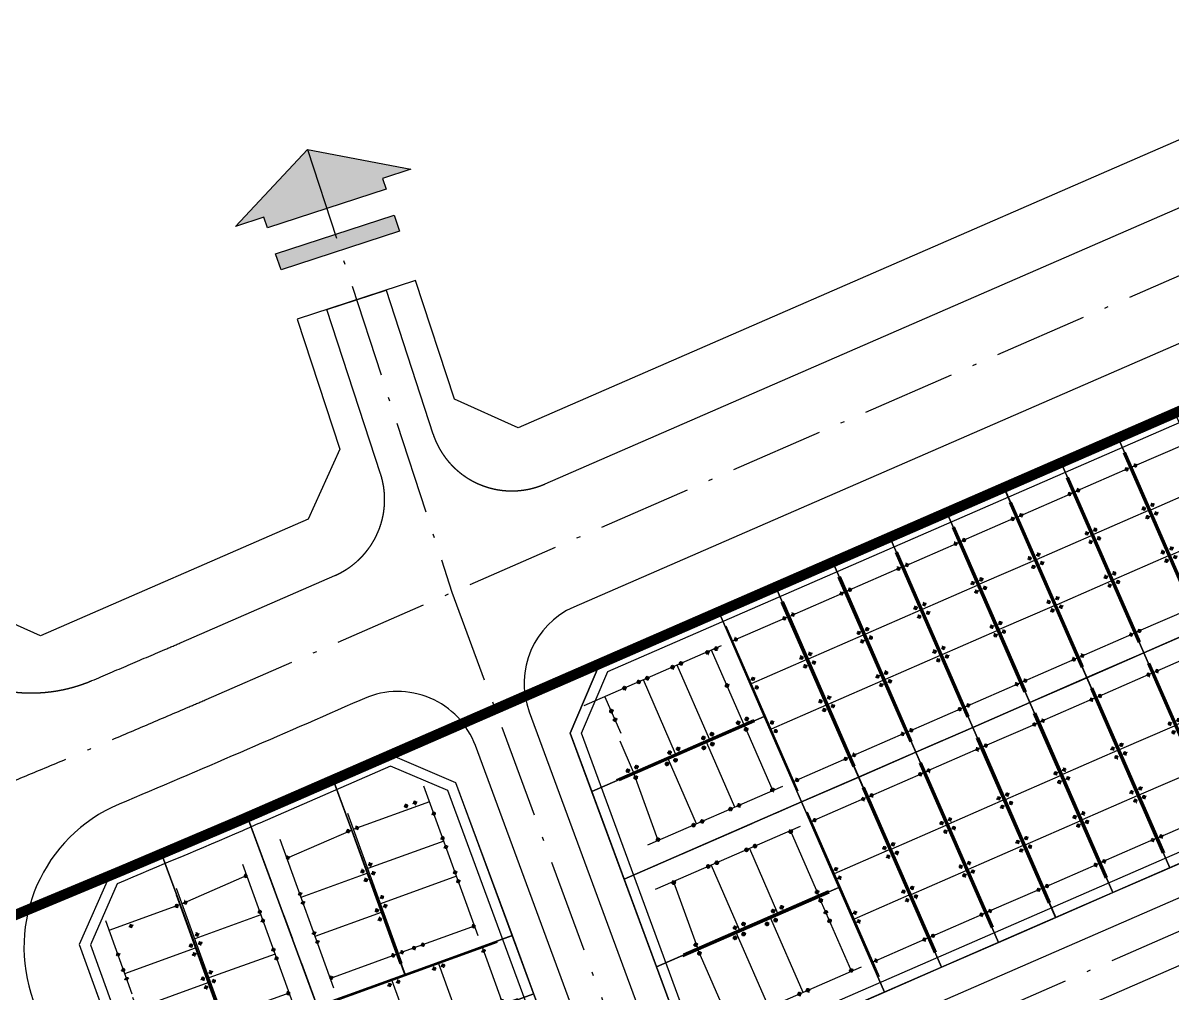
# Model space of a CAD drawing. Header units: millimetres. Extents: x 198719 to 733479478, y 80883 to 2151551233.
# Drawn here: x 568450506 to 568561649, y 2063240140 to 2063334015 of the extents above; entities that cross this region are included whole.
import ezdxf
from ezdxf.xclip import XClip

# ---------------------------------------------------------------- set-up
doc = ezdxf.new("R2010")
doc.units = ezdxf.units.MM
for name, pattern in [('ACAD_ISO10W100', [18.5, 12, -3, 0.5, -3]), ('CENTER', [3, 1.5, -0.5, 0.5, -0.5]), ('CENTER2', [1.125, 0.75, -0.125, 0.125, -0.125]), ('HIDDEN', [0.75, 0.5, -0.25]), ('Xref Grid (A1)$0$CENTER2', [1.125, 0.75, -0.125, 0.125, -0.125])]:
    doc.linetypes.add(name, pattern=pattern)
for name, color, linetype in [('01.AXIS', 160, 'CENTER2'), ('13.BEAM', 8, 'Continuous'), ('CDC.01.AXIS', 160, 'CENTER2'), ('ChiaLo', 128, 'CENTER'), ('datOlienke', 42, 'Continuous'), ('hatchViaHe+LogDg', 129, 'Continuous'), ('LogDg', 7, 'Continuous'), ('LoLK', 6, 'Continuous'), ('RANHGIOI', 2, 'HIDDEN'), ('TimDg', 222, 'Continuous'), ('ViaHeS', 32, 'Continuous'), ('Xref Grid (A1)$0$01.AXIS', 160, 'Xref Grid (A1)$0$CENTER2')]:
    doc.layers.add(name, color=color, linetype=linetype)
for name, color, linetype, lineweight in [('A-NET THAY', 125, 'Continuous', 18), ('A-TUONG', 255, 'Continuous', 35), ('boDnv', 54, 'Continuous', 25)]:
    doc.layers.add(name, color=color, linetype=linetype, lineweight=lineweight)
doc.styles.add('rms', font='romans.shx', dxfattribs={"width": 0.7, "bigfont": 'vns.shx'})
doc.linetypes.add('ADL', pattern='A,0.125,-0.15,["++",rms,S=0.5,R=0,X=0,Y=-0.2245],-1.35,1.125', length=2.75)

# ---------------------------------------------------------------- blocks, each defined once
blk = doc.blocks.new('NEN')
at = {"layer": 'hatchViaHe+LogDg'}
for points in [[(-54.37, 134.46), (-57.1, 133.57), (-50.17, 141), (-40.22, 139.09), (-42.94, 138.2), (-42.6, 137.16), (-54.03, 133.43)], [(-41.3, 133.12), (-52.71, 129.4), (-53.24, 130.94), (-41.81, 134.68)]]:
    blk.add_hatch(color=158, dxfattribs=at).paths.add_polyline_path(points)
at = {"layer": 'boDnv', "color": 10, "linetype": 'ADL', "ltscale": 0.25}
blk.add_lwpolyline([(116.66, 150.75), (122.73, 148.55), (135.81, 122.41), (133.75, 116.75), (-8.13, 54.91), (-13.65, 57.26), (-23.76, 84.69), (-21.22, 90.65)], close=True, dxfattribs=at)
blk.add_lwpolyline([(-56.44, 75.3, -0.001833), (-68.51, 70.18), (-71.1, 64.28), (-45.21, -7.31), (-39.72, -9.67), (-12.94, 2), (-10.39, 7.96), (-36.65, 79.17), (-42.17, 81.52), (-54.75, 76.04, -0.001474)], format="xyb", close=True, dxfattribs=at)
at = {"layer": 'ChiaLo', "ltscale": 5}
for points in [[(130.17, 135.91), (-19.64, 70.61)], [(43.96, 76.52), (27.98, 113.19)], [(38.46, 74.12), (22.48, 110.79)], [(32.96, 71.72), (16.98, 108.39)], [(27.46, 69.33), (11.48, 105.99)], [(21.96, 66.93), (5.98, 103.6)], [(16.46, 64.53), (0.48, 101.2)], [(10.96, 62.13), (-5.02, 98.8)], [(5.46, 59.74), (-10.52, 96.4)], [(-6.13, 86.32), (-22.76, 79.07)], [(-47.69, 80.21), (-40.77, 61.43)], [(-55.95, 76.61), (-25.95, -4.76)], [(-64.24, 73.07), (-57.69, 55.31)], [(1.06, 69.82), (-16.52, 62.16)], [(-30.42, 65.18), (-67.61, 51.73)]]:
    blk.add_lwpolyline(points, dxfattribs=at)
at = {"layer": 'datOlienke'}
blk.add_lwpolyline([(116.63, 151.83), (123.45, 149.36), (136.89, 122.47), (134.55, 116), (-8.13, 53.82), (-14.44, 56.51), (-24.84, 84.72), (-21.98, 91.41)], close=True, dxfattribs=at)
blk.add_lwpolyline([(-56.84, 76.22, -0.001888), (-69.27, 70.95), (-72.18, 64.32), (-46, -8.06), (-39.72, -10.76), (-12.17, 1.24), (-9.32, 7.93), (-35.86, 79.92), (-42.17, 82.61), (-55.15, 76.95, -0.001474)], format="xyb", close=True, dxfattribs=at)
at = {"layer": 'LogDg'}
for points in [[(-90.91, 98.47, 0.429754), (-70.96, 89.77, 0.001079), (-63.93, 92.77, 0.001474), (-62.34, 93.45), (-47.53, 99.91, 0.386536), (-43.13, 109.73), (-48.3, 125.57), (-42.6, 127.44), (-38.08, 113.59, 0.442444), (-27.27, 108.74), (111.62, 169.28, 0.414214), (115.75, 179.81), (109.36, 194.48), (114.86, 196.88), (121.25, 182.21, 0.414214), (131.78, 178.07), (252.97, 230.89)], [(-68.34, 77.85, 0.398827), (-76.61, 58.93), (-51.69, -9.97, 0.433046), (-40.97, -14.58), (-10.72, -1.4, 0.39741), (-6.41, 8.7), (-33.98, 83.5, 0.431261), (-44.68, 88.06), (-45.11, 87.87, -0.003775), (-68.34, 77.85)]]:
    blk.add_lwpolyline(points, format="xyb", dxfattribs=at)
for points in [[(-6.65, 51.18), (136.87, 113.75, 0.429738), (140.83, 124.66), (126.05, 154.21, 0.398858), (115.7, 157.97), (-24.48, 96.87, 0.397369), (-28.79, 86.77), (-17.36, 55.75, 0.431261)], [(-1.17, 12.05), (-9.54, 35.21, -0.395588), (-5.22, 45.27), (140.34, 108.71, -0.398858), (150.69, 104.95), (161.7, 82.94, -0.429738), (157.74, 72.03), (9.55, 7.44, -0.433088)]]:
    blk.add_lwpolyline(points, format="xyb", close=True, dxfattribs=at)
at = {"layer": 'LogDg', "ltscale": 0.75}
for points in [[(-54.37, 134.46), (-57.1, 133.57), (-50.17, 141), (-40.22, 139.09), (-42.94, 138.2), (-42.6, 137.16), (-54.03, 133.43)], [(-41.3, 133.12), (-52.71, 129.4), (-53.24, 130.94), (-41.81, 134.68)]]:
    blk.add_lwpolyline(points, close=True, dxfattribs=at)
at = {"layer": 'LoLK'}
for points in [[(33.48, 115.58), (27.98, 113.19), (35.97, 94.85), (41.47, 97.25)], [(27.98, 113.19), (22.48, 110.79), (30.47, 92.46), (35.97, 94.85)], [(22.48, 110.79), (16.98, 108.39), (24.97, 90.06), (30.47, 92.46)], [(16.98, 108.39), (11.48, 105.99), (19.47, 87.66), (24.97, 90.06)], [(11.48, 105.99), (5.98, 103.6), (13.97, 85.26), (19.47, 87.66)], [(5.98, 103.6), (0.48, 101.2), (8.47, 82.87), (13.97, 85.26)], [(0.48, 101.2), (-5.02, 98.8), (2.97, 80.47), (8.47, 82.87)], [(-5.02, 98.8), (-10.52, 96.4), (-6.13, 86.32), (-2.53, 78.07), (2.97, 80.47)], [(-10.52, 96.4), (-21.98, 91.41), (-24.84, 84.72), (-22.76, 79.07), (-6.13, 86.32)], [(35.97, 94.85), (30.47, 92.46), (38.46, 74.12), (43.96, 76.52)], [(30.47, 92.46), (24.97, 90.06), (32.96, 71.72), (38.46, 74.12)], [(24.97, 90.06), (19.47, 87.66), (27.46, 69.33), (32.96, 71.72)], [(19.47, 87.66), (13.97, 85.26), (21.96, 66.93), (27.46, 69.33)], [(-6.13, 86.32), (-22.76, 79.07), (-19.64, 70.61), (-2.53, 78.07)], [(13.97, 85.26), (8.47, 82.87), (16.46, 64.53), (21.96, 66.93)], [(-35.86, 79.92), (-42.17, 82.61), (-47.69, 80.21), (-40.77, 61.43), (-30.42, 65.18)], [(8.47, 82.87), (2.97, 80.47), (10.96, 62.13), (16.46, 64.53)], [(2.97, 80.47), (-2.53, 78.07), (1.06, 69.82), (5.46, 59.74), (10.96, 62.13)], [(-2.53, 78.07), (-19.64, 70.61), (-16.52, 62.16), (1.06, 69.82)], [(1.06, 69.82), (-16.52, 62.16), (-14.44, 56.51), (-8.13, 53.82), (5.46, 59.74)], [(-28.35, 59.55), (-30.42, 65.18), (-40.77, 61.43), (-49.23, 58.37), (-47.16, 52.74)]]:
    blk.add_lwpolyline(points, close=True, dxfattribs=at)
for points in [[(-47.69, 80.21), (-55.15, 76.95, -0.000701), (-55.95, 76.61), (-49.23, 58.37), (-40.77, 61.43)], [(-55.95, 76.61, -0.000774), (-56.84, 76.22, -0.001125), (-64.24, 73.07), (-57.69, 55.31), (-49.23, 58.37)], [(-64.24, 73.07, -0.000763), (-69.27, 70.95), (-72.18, 64.32), (-67.62, 51.72), (-57.69, 55.31)]]:
    blk.add_lwpolyline(points, format="xyb", close=True, dxfattribs=at)
at = {"layer": 'RANHGIOI', "color": 1, "ltscale": 9, "const_width": 1}
blk.add_lwpolyline([(-499.27, -471.64), (-50.48, -321.02, 0.050684), (130.42, -239.14), (301.32, -139.84), (460, -51.3, 0.006594), (435.29, -5.05), (303.08, 234.77), (284.67, 225.08), (-55.99, 76.59), (-56.84, 76.22, -0.005137), (-90.74, 62.09), (-377.22, -17.13, -0.020567)], format="xyb", dxfattribs=at)
at = {"layer": 'TimDg', "linetype": 'ACAD_ISO10W100', "ltscale": 0.75}
blk.add_lwpolyline([(-618.46, -41.02), (-507.65, -29.6, 0.021218), (-465.68, -23.47), (-420.46, -14.89, 0.020567), (-380.42, -5.57), (-94.61, 73.47, 0.005041), (-61.57, 87.25, 0.001474), (-59.94, 87.95), (279.47, 235.9), (307.9, 250.87)], format="xyb", dxfattribs=at)
for points in [[(-50.18, 141), (-36.24, 98.29), (0, 0)], [(150.08, 116.23), (-16.14, 43.78)]]:
    blk.add_lwpolyline(points, dxfattribs=at)
at = {"layer": 'ViaHeS', "elevation": 0}
blk.add_lwpolyline([(274.27, 246.72), (129.39, 183.57), (122.81, 186.16), (117.61, 198.07), (106.61, 193.28), (111.81, 181.36), (109.22, 174.78), (26.33, 138.65), (-29.87, 114.15), (-36, 116.91), (-39.75, 128.37), (-51.15, 124.64), (-47.05, 112.09), (-50.09, 105.34), (-75.92, 94.08), (-84.51, 97.94)], dxfattribs=at)
at = {"layer": 'ViaHeS'}
blk.add_lwpolyline([(116.63, 151.83), (123.45, 149.36), (136.89, 122.47), (134.55, 116), (-8.13, 53.82), (-14.44, 56.51), (-24.84, 84.72), (-21.98, 91.41)], close=True, dxfattribs=at)
blk.add_lwpolyline([(-56.84, 76.22, -0.001888), (-69.27, 70.95), (-72.18, 64.32), (-46, -8.06), (-39.72, -10.76), (-12.17, 1.24), (-9.32, 7.93), (-35.86, 79.92), (-42.17, 82.61), (-55.15, 76.95, -0.001474)], format="xyb", close=True, dxfattribs=at)
blk = doc.blocks.new('NEN H01')
at = {"layer": 'datOlienke'}
blk.add_lwpolyline([(-2.11, 40), (3.15, 35.01), (4.74, 4.99), (0, 0), (-155.64, 0), (-160.35, 4.99), (-158.61, 35.01), (-153.32, 40)], close=True, dxfattribs=at)
at = {"layer": 'LoLK'}
for points in [[(-140.82, 40), (-153.32, 40), (-158.61, 35.01), (-158.96, 29), (-140.82, 29)], [(-134.82, 40), (-140.82, 40), (-140.82, 29), (-140.82, 20), (-134.82, 20)], [(-128.82, 40), (-134.82, 40), (-134.82, 20), (-128.82, 20)], [(-122.82, 40), (-128.82, 40), (-128.82, 20), (-122.82, 20)], [(-116.82, 40), (-122.82, 40), (-122.82, 20), (-116.82, 20)], [(-110.82, 40), (-116.82, 40), (-116.82, 20), (-110.82, 20)], [(-104.82, 40), (-110.82, 40), (-110.82, 20), (-104.82, 20)], [(-98.82, 40), (-104.82, 40), (-104.82, 20), (-98.82, 20)], [(-92.82, 40), (-98.82, 40), (-98.82, 20), (-92.82, 20)], [(-140.82, 29), (-158.96, 29), (-159.48, 20), (-140.82, 20)], [(-140.82, 20), (-159.48, 20), (-160, 11), (-140.82, 11)], [(-134.82, 20), (-140.82, 20), (-140.82, 11), (-140.82, 0), (-134.82, 0)], [(-128.82, 20), (-134.82, 20), (-134.82, 0), (-128.82, 0)], [(-122.82, 20), (-128.82, 20), (-128.82, 0), (-122.82, 0)], [(-116.82, 20), (-122.82, 20), (-122.82, 0), (-116.82, 0)], [(-110.82, 20), (-116.82, 20), (-116.82, 0), (-110.82, 0)], [(-104.82, 20), (-110.82, 20), (-110.82, 0), (-104.82, 0)], [(-98.82, 20), (-104.82, 20), (-104.82, 0), (-98.82, 0)], [(-140.82, 11), (-160, 11), (-160.35, 4.99), (-155.64, 0), (-140.82, 0)]]:
    blk.add_lwpolyline(points, close=True, dxfattribs=at)
blk = doc.blocks.new('A$C758D662A')
at = {"linetype": 'HIDDEN', "ltscale": 500}
for radius in [300, 200]:
    blk.add_circle((0, 0), radius, dxfattribs=at)
at = {"layer": 'CDC.01.AXIS', "ltscale": 200}
for p, q in [((437, 0), (-437, 0)), ((0, 437), (0, -437))]:
    blk.add_line(p, q, dxfattribs=at)
blk = doc.blocks.new('T2 CUM A7')
at = {"layer": '01.AXIS', "ltscale": 500}
for p, q in [((0.11, 0.91), (0.11, -14.47)), ((7.89, 0.91), (7.89, -14.47)), ((8.11, 0.91, 0), (8.11, -14.32, 0)), ((14.89, 0.91, 0), (14.89, -14.32, 0)), ((19.11, 0.91, 0), (19.11, -13.3, 0)), ((25.89, 0.91, 0), (25.89, -13.3, 0)), ((26.11, 0.91, 0), (26.11, -13.54, 0)), ((33.89, 0.91, 0), (33.89, -13.54, 0)), ((0.05, -0.11), (7.89, -0.11)), ((14.94, -0.11, 0), (8.11, -0.11, 0)), ((19.05, -0.11, 0), (25.89, -0.11, 0)), ((26.11, -0.11, 0), (33.89, -0.11, 0)), ((14.89, -4.41, 0), (8.11, -4.41, 0)), ((19.11, -4.11, 0), (25.89, -4.11, 0)), ((26.11, -3.71, 0), (33.89, -3.71, 0)), ((0.11, -5.21), (7.89, -5.21)), ((26.11, -7.28, 0), (33.89, -7.28, 0)), ((0.11, -8.81), (7.89, -8.81)), ((14.89, -8.43, 0), (8.11, -8.43, 0)), ((19.11, -8.13, 0), (25.89, -8.13, 0)), ((26.11, -11.7, 0), (29.38, -11.7, 0)), ((30.01, -11.32, 0), (33.89, -11.32, 0)), ((0.11, -12.85), (7.89, -12.85))]:
    blk.add_line(p, q, dxfattribs=at)
at = {"layer": '01.AXIS', "ltscale": 500, "elevation": 0}
for points in [[(19.11, -12.15), (25.89, -11.72)], [(14.89, -12.41), (8.11, -12.84)]]:
    blk.add_lwpolyline(points, dxfattribs=at)
at = {"layer": '13.BEAM', "ltscale": 500}
blk.add_line((7.44, -13.01), (7.44, -13.01), dxfattribs=at)
at = {"yscale": 0.0005, "zscale": 0.0005}
for p, xscale in [((0.2, -0.11), 0.0005), ((7.55, -0.11), -0.0005), ((8.45, -0.11, 0), 0.0005), ((14.79, -0.11, 0), -0.0005), ((19.2, -0.11, 0), 0.0005), ((25.55, -0.11, 0), -0.0005), ((26.45, 0.34), 0.0005), ((30.17, -0.11, 0), 0.0005), ((33.85, 0.34), 0.0005), ((26.45, -0.56), 0.0005), ((33.85, -0.56), 0.0005), ((26.45, -3.32), 0.0005), ((33.89, -3.32), 0.0005), ((8.45, -3.82, 0), 0.0005), ((14.89, -3.82, 0), -0.0005), ((19.11, -3.66, 0), 0.0005), ((19.11, -4.56, 0), 0.0005), ((25.55, -3.66, 0), -0.0005), ((25.55, -4.56, 0), -0.0005), ((26.45, -4.22), 0.0005), ((33.89, -4.22), 0.0005), ((0.11, -4.71), 0.0005), ((0.11, -5.61), 0.0005), ((8.45, -4.72, 0), 0.0005), ((14.89, -4.72, 0), -0.0005), ((8.45, -7.84, 0), 0.0005), ((14.89, -7.84, 0), -0.0005), ((19.11, -7.54, 0), 0.0005), ((25.55, -7.54, 0), -0.0005), ((26.45, -6.87), 0.0005), ((26.45, -7.77), 0.0005), ((33.89, -6.87, 0), 0.0005), ((33.89, -7.77, 0), 0.0005), ((0.11, -8.22), 0.0005), ((7.55, -8.22), -0.0005), ((8.45, -8.74, 0), 0.0005), ((14.89, -8.74, 0), -0.0005), ((19.11, -8.44, 0), 0.0005), ((25.55, -8.44, 0), -0.0005), ((0.11, -9.12), 0.0005), ((7.55, -9.12), -0.0005), ((33.89, -9.27), 0.0005), ((26.45, -11.25, 0), 0.0005), ((0.11, -11.64), 0.0005), ((19.21, -12.15, 0), 0.0005), ((25.55, -11.72, 0), -0.0005), ((26.45, -12.15, 0), 0.0005), ((31.46, -11.32, 0), 0.0005), ((32.36, -11.32, 0), 0.0005), ((7.55, -12.87), -0.0005), ((8.45, -12.86, 0), 0.0005), ((14.79, -12.42, 0), -0.0005)]:
    blk.add_blockref('A$C758D662A', p, dxfattribs=dict(at, xscale=xscale))
at = {"yscale": 0.0005, "zscale": 0.0005, "rotation": 270}
for p, xscale in [((5.41, -0.11), 0.0005), ((6.31, -0.11), 0.0005), ((7.55, -4.86), -0.0005), ((7.55, -5.76), -0.0005), ((1.47, -13.25), 0.0005), ((2.37, -13.25), 0.0005)]:
    blk.add_blockref('A$C758D662A', p, dxfattribs=dict(at, xscale=xscale))
blk = doc.blocks.new('pile Plan')
at = {"xscale": 0.5, "yscale": 0.5, "zscale": 0.5}
for p in [(340, 14779), (5440.000004, 14779), (340, 9630), (340, 8730), (5440.000004, 9630), (5440.000004, 8730), (340, 5040), (5440.000004, 5040), (340, 4140), (5440.000004, 4140), (340, -1), (5440.000004, -1)]:
    blk.add_blockref('A$C758D662A', p, dxfattribs=at)
blk = doc.blocks.new('A1 - 2')
at = {"layer": 'Xref Grid (A1)$0$01.AXIS', "ltscale": 500}
for p, q in [((0.11, -1.09), (0.11, -18.43)), ((5.89, -1.09), (5.89, -18.43)), ((0.11, -2.11), (5.89, -2.11)), ((0.11, -7.62), (5.89, -7.62)), ((0.11, -12.39), (5.89, -12.39)), ((0.11, -16.89), (5.89, -16.89))]:
    blk.add_line(p, q, dxfattribs=at)
at = {"xscale": 0.001, "yscale": 0.001, "zscale": 0.001}
blk.add_blockref('pile Plan', (0.11, -16.89), dxfattribs=at)
blk = doc.blocks.new('A5 - 2')
at = {"layer": 'Xref Grid (A1)$0$01.AXIS', "ltscale": 500}
for p, q in [((0.11, -1.09), (0.11, -18.43)), ((5.89, -1.09), (5.89, -18.43)), ((0.11, -2.11), (5.89, -2.11)), ((0.11, -7.62), (5.89, -7.62)), ((0.11, -12.39), (5.89, -12.39)), ((0.11, -16.89), (5.89, -16.89))]:
    blk.add_line(p, q, dxfattribs=at)
at = {"xscale": 0.001, "yscale": 0.001, "zscale": 0.001}
blk.add_blockref('pile Plan', (0.11, -16.89), dxfattribs=at)
blk = doc.blocks.new('a5 sao - 2')
at = {"layer": 'Xref Grid (A1)$0$01.AXIS', "ltscale": 500}
for p, q in [((-5.89, -1.09), (-5.89, -18.43)), ((-0.11, -1.09), (-0.11, -18.43)), ((-5.89, -2.11), (-0.11, -2.11)), ((-5.89, -7.62), (-0.11, -7.62)), ((-5.89, -12.39), (-0.11, -12.39)), ((-5.89, -16.89), (-0.11, -16.89))]:
    blk.add_line(p, q, dxfattribs=at)
at = {"xscale": 0.001, "yscale": 0.001, "zscale": 0.001}
blk.add_blockref('pile Plan', (-5.89, -16.89), dxfattribs=at)
blk = doc.blocks.new('a1 sao - 2')
at = {"layer": 'Xref Grid (A1)$0$01.AXIS', "ltscale": 500}
for p, q in [((0.11, -1.09), (0.11, -18.43)), ((5.89, -1.09), (5.89, -18.43)), ((0.11, -2.11), (5.89, -2.11)), ((0.11, -7.62), (5.89, -7.62)), ((0.11, -12.39), (5.89, -12.39)), ((0.11, -16.89), (5.89, -16.89))]:
    blk.add_line(p, q, dxfattribs=at)
at = {"xscale": 0.001, "yscale": 0.001, "zscale": 0.001}
blk.add_blockref('pile Plan', (0.11, -16.89), dxfattribs=at)
blk = doc.blocks.new('NEN IO1')
at = {"layer": 'datOlienke'}
blk.add_lwpolyline([(-82.94, 18.48, -0.001888), (-82.21, 4.99), (-76.96, 0), (0, 0), (4.68, 4.99), (2.76, 34.98), (-2.56, 39.93), (-79.28, 39.46), (-83.96, 34.44), (-83.05, 20.31, -0.001474)], format="xyb", close=True, dxfattribs=at)
at = {"layer": 'LoLK'}
for points in [[(-2.56, 39.93), (-15.57, 39.85), (-15.57, 28.85), (3.15, 28.85), (2.76, 34.98)], [(-79.28, 39.46), (-83.96, 34.44), (-83.57, 28.44), (-63.57, 28.56), (-63.57, 39.56)], [(-57.57, 39.6), (-63.57, 39.56), (-63.57, 28.56), (-63.57, 19.56), (-57.57, 19.6)], [(-51.57, 39.63), (-57.57, 39.6), (-57.57, 19.6), (-51.57, 19.63)], [(-45.57, 39.67), (-51.57, 39.63), (-51.57, 19.63), (-45.57, 19.67)], [(-39.57, 39.71), (-45.57, 39.67), (-45.57, 19.67), (-39.57, 19.71)], [(-33.57, 39.74), (-39.57, 39.71), (-39.57, 19.71), (-33.57, 19.74)], [(-27.57, 39.78), (-33.57, 39.74), (-33.57, 19.74), (-27.57, 19.78)], [(-21.57, 39.82), (-27.57, 39.78), (-27.57, 19.78), (-21.57, 19.82)], [(-15.57, 39.85), (-21.57, 39.82), (-21.57, 19.82), (-15.57, 19.85)], [(-15.57, 28.85), (-15.57, 19.85), (3.73, 19.85), (3.15, 28.85)], [(-63.57, 19.56), (-63.57, 10.56), (-63.57, 0.01), (-57.57, 0.01), (-57.57, 19.6)], [(-57.57, 19.6), (-57.57, 0.01), (-51.57, 0.01), (-51.57, 19.63)], [(-51.57, 19.63), (-51.57, 0.01), (-45.57, 0.01), (-45.57, 19.67)], [(-45.57, 19.67), (-45.57, 0.01), (-39.57, 0.01), (-39.57, 19.71)], [(-39.57, 19.71), (-39.57, -0.01), (-33.57, -0.01), (-33.57, 19.74)], [(-33.57, 19.74), (-33.57, -0.01), (-27.57, -0.01), (-27.57, 19.78)], [(-27.57, 19.78), (-27.57, -0.01), (-21.57, -0.01), (-21.57, 19.82)], [(-21.57, 19.82), (-21.57, -0.01), (-15.57, -0.01), (-15.57, 19.85)], [(-15.57, 19.85), (-15.57, 10.85), (4.31, 10.85), (3.73, 19.85)], [(-15.57, 10.85), (-15.57, 0), (0, 0), (4.68, 4.99), (4.31, 10.85)]]:
    blk.add_lwpolyline(points, close=True, dxfattribs=at)
for points in [[(-83.57, 28.44), (-83.05, 20.31, -0.000701), (-83, 19.44), (-63.57, 19.56), (-63.57, 28.56)], [(-83, 19.44, -0.000774), (-82.94, 18.48, -0.001125), (-82.49, 10.44), (-63.57, 10.56), (-63.57, 19.56)], [(-82.49, 10.44, -0.000763), (-82.21, 4.99), (-76.96, 0), (-63.57, 0), (-63.57, 10.56)]]:
    blk.add_lwpolyline(points, format="xyb", close=True, dxfattribs=at)
blk = doc.blocks.new('A3 - 2')
at = {"layer": '01.AXIS', "ltscale": 500}
for p, q in [((0.11, -1.09), (0.11, -15.3)), ((6.89, -1.09), (6.89, -15.3)), ((6.95, -2.11), (0.11, -2.11)), ((6.89, -6.11), (0.11, -6.11)), ((6.89, -10.13), (0.11, -10.13))]:
    blk.add_line(p, q, dxfattribs=at)
blk.add_lwpolyline([(6.89, -14.15), (0.11, -13.72)], dxfattribs=at)
at = {"yscale": 0.0005, "zscale": 0.0005}
for p, xscale in [((0.45, -2.11), 0.0005), ((6.8, -2.11), -0.0005), ((0.45, -5.66), 0.0005), ((6.89, -5.66), -0.0005), ((0.45, -6.56), 0.0005), ((6.89, -6.56), -0.0005), ((0.45, -9.54), 0.0005), ((6.89, -9.54), -0.0005), ((0.45, -10.44), 0.0005), ((6.89, -10.44), -0.0005), ((0.45, -13.72), 0.0005), ((6.79, -14.15), -0.0005)]:
    blk.add_blockref('A$C758D662A', p, dxfattribs=dict(at, xscale=xscale))
blk = doc.blocks.new('A7 - 2')
at = {"layer": '01.AXIS', "ltscale": 500}
for p, q in [((0.11, -1.09), (0.11, -16.47)), ((7.89, -1.09), (7.89, -16.47)), ((7.95, -2.11), (0.11, -2.11)), ((7.89, -7.21), (0.11, -7.21)), ((7.89, -10.81), (0.11, -10.81)), ((7.89, -14.85), (0.11, -14.85))]:
    blk.add_line(p, q, dxfattribs=at)
at = {"layer": '13.BEAM', "ltscale": 500}
blk.add_line((0.56, -15.01), (0.56, -15.01), dxfattribs=at)
at = {"yscale": 0.0005, "zscale": 0.0005}
for p, xscale in [((0.45, -2.11), 0.0005), ((7.8, -2.11), -0.0005), ((7.89, -6.71), -0.0005), ((7.89, -7.61), -0.0005), ((0.45, -10.22), 0.0005), ((0.45, -11.12), 0.0005), ((7.89, -10.22), -0.0005), ((7.89, -11.12), -0.0005), ((7.89, -13.64), -0.0005), ((0.45, -14.87), 0.0005)]:
    blk.add_blockref('A$C758D662A', p, dxfattribs=dict(at, xscale=xscale))
for p, xscale, rotation in [((1.69, -2.11), -0.0005, 90), ((2.59, -2.11), -0.0005, 90), ((0.45, -6.86), 0.0005, 90.00000000000001), ((0.45, -7.76), 0.0005, 90.00000000000001), ((5.63, -15.25), -0.0005, 90), ((6.53, -15.25), -0.0005, 90)]:
    blk.add_blockref('A$C758D662A', p, dxfattribs=dict(at, xscale=xscale, rotation=rotation))
blk = doc.blocks.new('A3.1 - 2')
at = {"layer": '01.AXIS', "ltscale": 500}
for p, q in [((0.11, -1.09), (0.11, -16.32)), ((6.89, -1.09), (6.89, -16.32)), ((6.94, -2.11), (0.11, -2.11)), ((6.89, -6.41), (0.11, -6.41)), ((6.89, -10.43), (0.11, -10.43))]:
    blk.add_line(p, q, dxfattribs=at)
blk.add_lwpolyline([(6.89, -14.41), (0.11, -14.84)], dxfattribs=at)
at = {"yscale": 0.0005, "zscale": 0.0005}
for p, xscale in [((0.45, -2.11), 0.0005), ((6.79, -2.11), -0.0005), ((0.45, -5.82), 0.0005), ((0.45, -6.72), 0.0005), ((6.89, -5.82), -0.0005), ((6.89, -6.72), -0.0005), ((0.45, -9.84), 0.0005), ((6.89, -9.84), -0.0005), ((0.45, -10.74), 0.0005), ((6.89, -10.74), -0.0005), ((6.79, -14.42), -0.0005), ((0.45, -14.86), 0.0005)]:
    blk.add_blockref('A$C758D662A', p, dxfattribs=dict(at, xscale=xscale))
blk = doc.blocks.new('A2 - 2')
at = {"layer": '01.AXIS', "ltscale": 500}
for p, q in [((0.11, -0.26), (0.11, -14.67)), ((7.43, -0.26), (7.43, -6.82)), ((7.49, -2.11), (0.11, -2.11)), ((7.43, -5.71), (0.11, -5.71)), ((7.37, -7.16), (7.37, -14.67)), ((7.37, -9.28), (0.11, -9.28)), ((7.37, -13.71), (0.11, -13.71))]:
    blk.add_line(p, q, dxfattribs=at)
at = {"yscale": 0.0005000000000000009, "zscale": 0.0005000000000000009, "rotation": 270}
for p, xscale in [((0.45, -1.66), -0.0005000000000000009), ((0.45, -2.56), 0.0005000000000000009), ((0.45, -5.35), -0.0005000000000000009), ((7.43, -5.35), -0.0005000000000000009), ((0.45, -6.25), 0.0005000000000000009), ((7.43, -6.25), 0.0005000000000000009), ((0.45, -8.74), -0.0005000000000000009), ((7.38, -8.74), -0.0005000000000000009), ((0.45, -9.64), 0.0005000000000000009), ((7.38, -9.64), 0.0005000000000000009), ((0.45, -13.71), 0.0005000000000000009)]:
    blk.add_blockref('A$C758D662A', p, dxfattribs=dict(at, xscale=xscale))
at = {"xscale": -0.0005, "yscale": 0.0005, "zscale": 0.0005}
for p in [(7.34, -2.15), (7.37, -11.22), (5.25, -13.38)]:
    blk.add_blockref('A$C758D662A', p, dxfattribs=at)

msp = doc.modelspace()

# ---------------------------------------------------------------- block references
at = {"layer": 'boDnv'}
ref = msp.add_blockref('NEN', (568528364, 2063180299, 0), dxfattribs=dict(at, xscale=1003.354102868895, yscale=1003.354102868895, zscale=1003.354102868895))
XClip(ref).set_block_clipping_path([(-95.7748162709, -416.20828746), (596.8422356524, 169.550739368)])

# ---------------------------------------------------------------- next in the draw order: block references
at = {"layer": 'A-NET THAY'}
for name, p, xscale, yscale, zscale, rotation in [('a5 sao - 2', (568569971, 2063277875, 0), -1003.354110558074, 1003.354110558074, 1003.354110558074, 203.5516717761815), ('a5 sao - 2', (568558934, 2063273064, 0), 1003.354110558074, 1003.354110558074, 1003.354110558074, 203.5516717761815), ('a1 sao - 2', (568553416, 2063270659, 0), -1003.354110558074, 1003.354110558074, 1003.354110558074, 203.5516717761815), ('a1 sao - 2', (568553416, 2063270659, 0), 1003.354110558074, 1003.354110558074, 1003.354110558074, 203.5516717761815), ('a5 sao - 2', (568547897, 2063268253, 0), -1003.354110558074, 1003.354110558074, 1003.354110558074, 203.5516717761815), ('a5 sao - 2', (568536860, 2063263442, 0), 1003.354110558074, 1003.354110558074, 1003.354110558074, 203.5516717761815), ('a1 sao - 2', (568531341, 2063261037, 0), -1003.354110558074, 1003.354110558074, 1003.354110558074, 203.5516717761815), ('a1 sao - 2', (568531341, 2063261037, 0), 1003.354110558074, 1003.354110558074, 1003.354110558074, 203.5516717761815), ('A5 - 2', (568564453, 2063275470, 0), -1003.354110558074, 1003.354110558074, 1003.354110558074, 23.55167177618149), ('A1 - 2', (568553416, 2063270659, 0), 1003.354110558074, 1003.354110558074, 1003.354110558074, 23.55167177618153), ('A1 - 2', (568553416, 2063270659, 0), -1003.354110558074, 1003.354110558074, 1003.354110558074, 23.55167177618149), ('A5 - 2', (568542378, 2063265848, 0), 1003.354110558074, 1003.354110558074, 1003.354110558074, 23.55167177618153), ('A5 - 2', (568542378, 2063265848, 0), -1003.354110558074, 1003.354110558074, 1003.354110558074, 23.55167177618149), ('A1 - 2', (568531341, 2063261037, 0), 1003.354110558074, 1003.354110558074, 1003.354110558074, 23.55167177618153), ('A7 - 2', (568487460, 2063241939, 0), -1003.354102869336, 1003.354102869336, 1003.354102869336, 199.8842788558096), ('A1 - 2', (568531341, 2063261037, 0), -1003.354110558074, 1003.354110558074, 1003.354110558074, 23.55167177618149), ('A3.1 - 2', (568487460, 2063241939, 0), 1003.354102869336, 1003.354102869336, 1003.354102869336, 199.8842788558096), ('A3 - 2', (568470476, 2063235796, 0), -1003.354102869336, 1003.354102869336, 1003.354102869336, 199.8842788558096), ('A2 - 2', (568470476, 2063235796, 0), 1003.354102869336, 1003.354102869336, 1003.354102869336, 199.8842788558096), ('a1 sao - 2', (568478968, 2063238868, 0), -1003.354102869336, 1003.354102869336, 1003.354102869336, 109.8842788558095)]:
    msp.add_blockref(name, p, dxfattribs=dict(at, xscale=xscale, yscale=yscale, zscale=zscale, rotation=rotation))
at = {"layer": 'A-TUONG', "xscale": -1003.354110558074, "yscale": 1003.354110558074, "zscale": 1003.354110558074, "rotation": 293.5516717761815}
msp.add_blockref('T2 CUM A7', (568530798, 2063242193, 0), dxfattribs=at)
at = {"layer": 'LoLK'}
for name, p, xscale, yscale, zscale, rotation in [('NEN H01', (568663361, 2063296692, 0), 1003.354110558074, 1003.354110558074, 1003.354110558074, 23.55167177618153), ('NEN IO1', (568482207, 2063172215, 0), 1003.354102869336, 1003.354102869336, 1003.354102869336, 289.8842788558096)]:
    msp.add_blockref(name, p, dxfattribs=dict(at, xscale=xscale, yscale=yscale, zscale=zscale, rotation=rotation))

doc.saveas('drawing.dxf')
